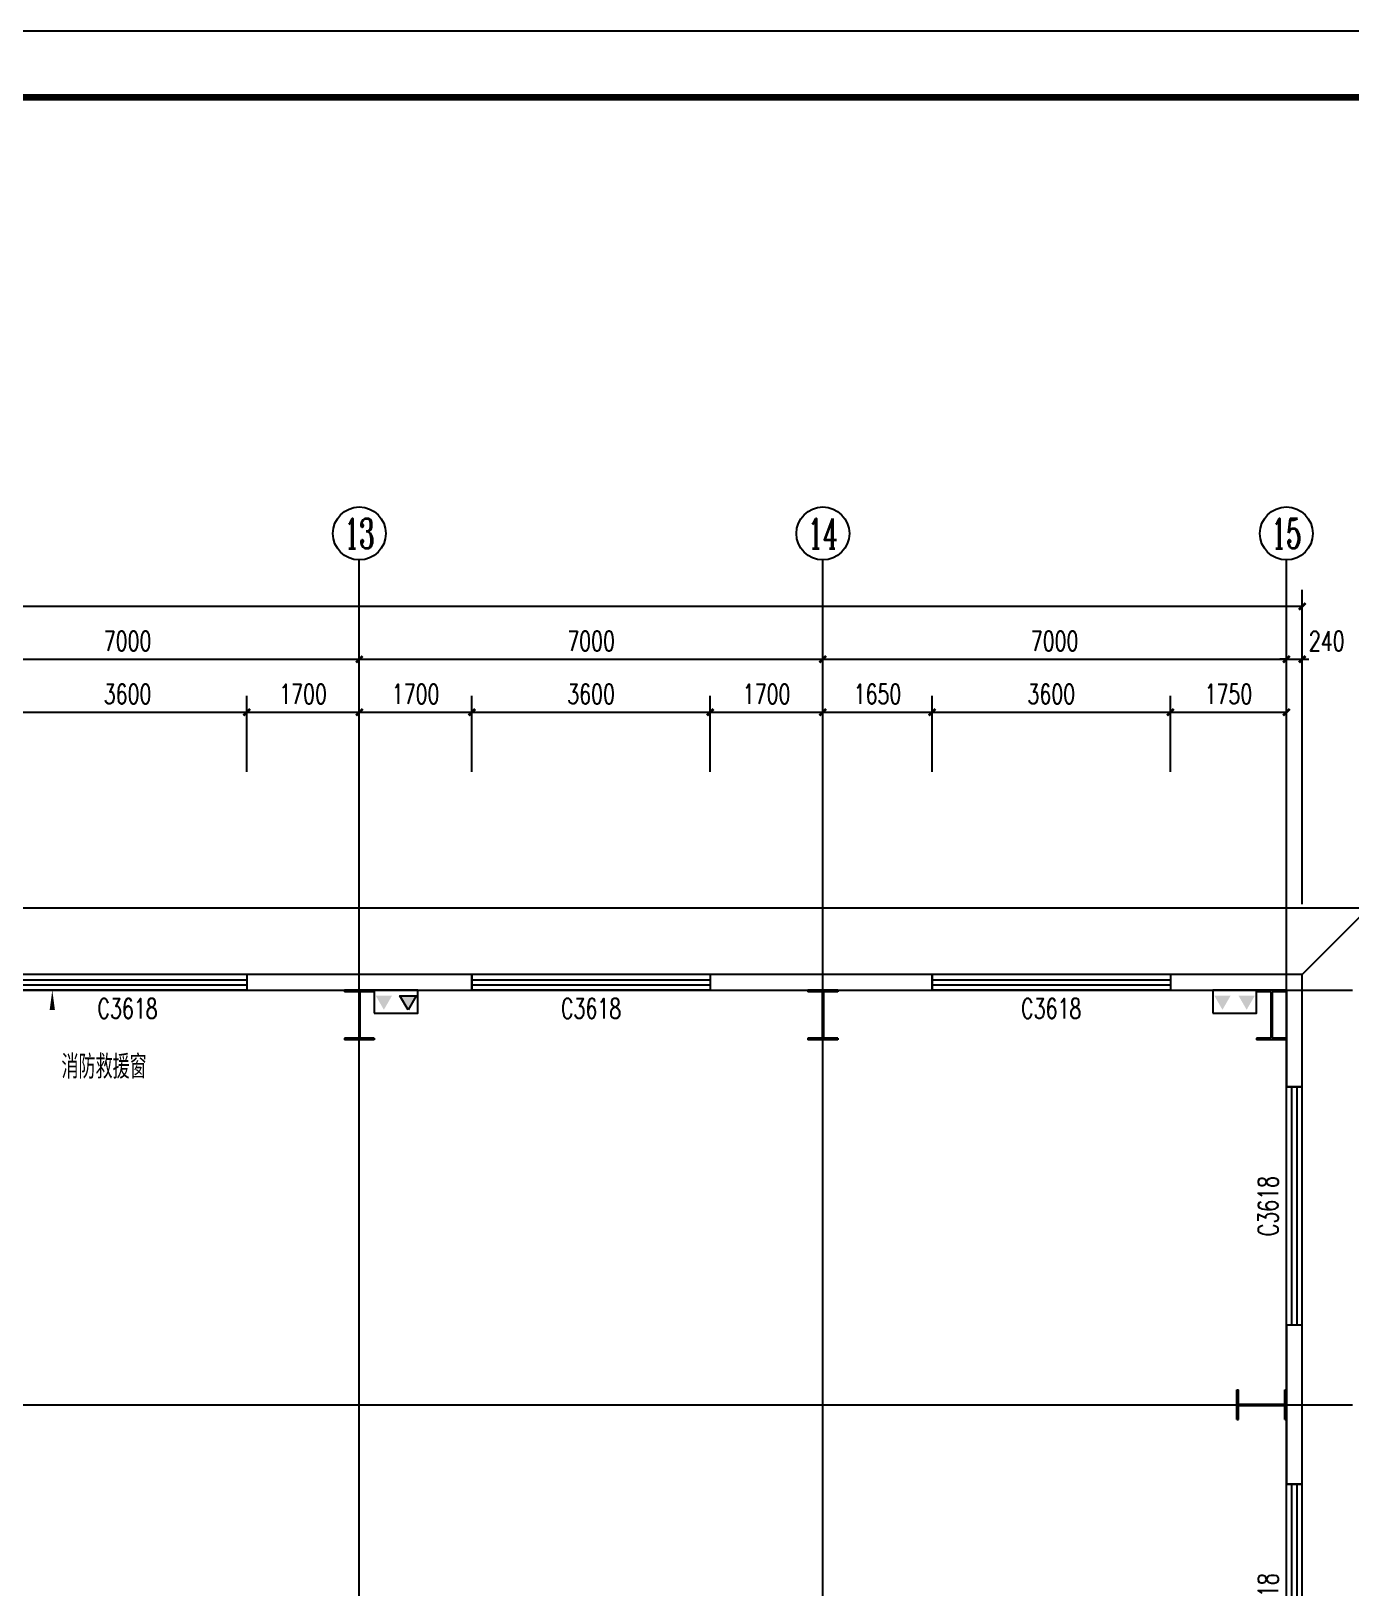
# Model space of a CAD drawing. Extents: x -17471 to 313636, y -71590 to 757901.
# Drawn here: x 91214 to 111144, y 107476 to 130990 of the extents above; entities that cross this region are included whole.
import ezdxf
from ezdxf.enums import TextEntityAlignment as Align

# ---------------------------------------------------------------- set-up
doc = ezdxf.new("R2010")
doc.units = 0
doc.header["$LTSCALE"] = 1000
doc.header["$MEASUREMENT"] = 0
for name, color, linetype in [('AXIS', 3, 'Continuous'), ('AXIS_TEXT', 7, 'Continuous'), ('DIM_SYMB', 3, 'Continuous'), ('DOTE', 1, 'Continuous'), ('GROUND', 2, 'Continuous'), ('PUB_DIM', 3, 'Continuous'), ('PUB_TEXT', 7, 'Continuous'), ('PUB_TITLE', 4, 'Continuous'), ('WALL', 9, 'Continuous'), ('WINDOW', 4, 'Continuous'), ('WINDOW_TEXT', 7, 'Continuous')]:
    doc.layers.add(name, color=color, linetype=linetype)
doc.styles.add('_TCH_AXIS', font='COMPLEX', dxfattribs={"bigfont": 'GBCBIG'})
doc.styles.add('_TCH_DIM', font='SIMPLEX', dxfattribs={"bigfont": 'GBCBIG'})
doc.styles.add('_TCH_DIM_T3', font='SIMPLEX', dxfattribs={"width": 0.705882, "bigfont": 'GBCBIG'})
doc.styles.add('_TCH_WINDOW', font='SIMPLEX', dxfattribs={"height": 3.5, "bigfont": 'GBCBIG'})
doc.styles.add('COMPLEX', font='COMPLEX')
doc.dimstyles.new('_TCH_ARCH&&100', dxfattribs={"dimtxt": 297.5, "dimasz": 100, "dimexe": 250, "dimexo": 300, "dimgap": 126.25, "dimtad": 1, "dimdec": 0, "dimzin": 0, "dimdsep": 46, "dimtxsty": '_TCH_DIM_T3', "dimblk": 'ARCHTICK', "dimcen": 0.09, "dimclrt": 7, "dimazin": 2, "dimtfac": 1, "dimtdec": 0, "dimtix": 1, "dimtmove": 2, "dimatfit": 3, "dimfxl": 0, "dimtolj": 1, "dimtzin": 0, "dimarcsym": 0})

# ---------------------------------------------------------------- blocks, each defined once
blk = doc.blocks.new('dsfdsf')
blk.add_hatch(color=256).paths.add_polyline_path([(10650422, 10486381), (10650422, 10486166), (10650447, 10486166), (10650447, 10486616), (10650422, 10486616), (10650422, 10486401), (10649722, 10486401), (10649722, 10486616), (10649697, 10486616), (10649697, 10486166), (10649722, 10486166), (10649722, 10486381)])
for p, q in [((10649697, 10486616), (10649697, 10486166)), ((10649697, 10486616), (10649722, 10486616)), ((10649722, 10486616), (10649722, 10486401)), ((10650422, 10486616), (10650422, 10486401)), ((10650422, 10486616), (10650447, 10486616)), ((10650447, 10486616), (10650447, 10486166)), ((10649722, 10486401), (10650422, 10486401)), ((10649722, 10486381), (10649722, 10486166)), ((10649722, 10486381), (10650422, 10486381)), ((10650422, 10486381), (10650422, 10486166)), ((10649697, 10486166), (10649722, 10486166)), ((10650422, 10486166), (10650447, 10486166))]:
    blk.add_line(p, q)
blk = doc.blocks.new('_ArchTick')
at = {"color": 0, "linetype": 'ByBlock', "const_width": 0.4}
blk.add_lwpolyline([(-0.5, -0.5), (0.5, 0.5)], dxfattribs=at)
blk = doc.blocks.new('*D2104')
at = {"layer": 'Defpoints', "color": 0, "transparency": 16777216}
for p in [(94470, 120702), (90870, 119502), (94470, 119502)]:
    blk.add_point(p, dxfattribs=at)
at = {"layer": 'PUB_DIM', "color": 0, "lineweight": -2, "transparency": 16777216}
for p, q in [((90870, 119802), (90870, 120952)), ((94470, 119802), (94470, 120952)), ((90870, 120702), (94470, 120702))]:
    blk.add_line(p, q, dxfattribs=at)
at = {"layer": 'PUB_DIM', "color": 0, "lineweight": -2, "transparency": 16777216, "xscale": 100, "yscale": 100, "zscale": 100, "rotation": 180}
blk.add_blockref('_ArchTick', (90870, 120702), dxfattribs=at)
at = {"layer": 'PUB_DIM', "color": 0, "lineweight": -2, "transparency": 16777216, "xscale": 100, "yscale": 100, "zscale": 100}
blk.add_blockref('_ArchTick', (94470, 120702), dxfattribs=at)
at = {"layer": 'PUB_DIM', "color": 7, "transparency": 16777216, "insert": (92670, 120977), "char_height": 297.5, "attachment_point": 5, "style": '_TCH_DIM_T3'}
blk.add_mtext('\\A1;3600', dxfattribs=at)
blk = doc.blocks.new('*D2105')
at = {"layer": 'Defpoints', "color": 0, "transparency": 16777216}
for p in [(96170, 120702), (94470, 119502), (96170, 119502)]:
    blk.add_point(p, dxfattribs=at)
at = {"layer": 'PUB_DIM', "color": 0, "lineweight": -2, "transparency": 16777216}
for p, q in [((94470, 119802), (94470, 120952)), ((96170, 119802), (96170, 120952)), ((94470, 120702), (96170, 120702))]:
    blk.add_line(p, q, dxfattribs=at)
at = {"layer": 'PUB_DIM', "color": 0, "lineweight": -2, "transparency": 16777216, "xscale": 100, "yscale": 100, "zscale": 100, "rotation": 180}
blk.add_blockref('_ArchTick', (94470, 120702), dxfattribs=at)
at = {"layer": 'PUB_DIM', "color": 0, "lineweight": -2, "transparency": 16777216, "xscale": 100, "yscale": 100, "zscale": 100}
blk.add_blockref('_ArchTick', (96170, 120702), dxfattribs=at)
at = {"layer": 'PUB_DIM', "color": 7, "transparency": 16777216, "insert": (95320, 120977), "char_height": 297.5, "attachment_point": 5, "style": '_TCH_DIM_T3'}
blk.add_mtext('\\A1;1700', dxfattribs=at)
blk = doc.blocks.new('*D2106')
at = {"layer": 'Defpoints', "color": 0, "transparency": 16777216}
for p in [(97870, 120702), (96170, 119502), (97870, 119502)]:
    blk.add_point(p, dxfattribs=at)
at = {"layer": 'PUB_DIM', "color": 0, "lineweight": -2, "transparency": 16777216}
for p, q in [((96170, 119802), (96170, 120952)), ((97870, 119802), (97870, 120952)), ((96170, 120702), (97870, 120702))]:
    blk.add_line(p, q, dxfattribs=at)
at = {"layer": 'PUB_DIM', "color": 0, "lineweight": -2, "transparency": 16777216, "xscale": 100, "yscale": 100, "zscale": 100, "rotation": 180}
blk.add_blockref('_ArchTick', (96170, 120702), dxfattribs=at)
at = {"layer": 'PUB_DIM', "color": 0, "lineweight": -2, "transparency": 16777216, "xscale": 100, "yscale": 100, "zscale": 100}
blk.add_blockref('_ArchTick', (97870, 120702), dxfattribs=at)
at = {"layer": 'PUB_DIM', "color": 7, "transparency": 16777216, "insert": (97020, 120977), "char_height": 297.5, "attachment_point": 5, "style": '_TCH_DIM_T3'}
blk.add_mtext('\\A1;1700', dxfattribs=at)
blk = doc.blocks.new('*D2107')
at = {"layer": 'Defpoints', "color": 0, "transparency": 16777216}
for p in [(101470, 120702), (97870, 119502), (101470, 119502)]:
    blk.add_point(p, dxfattribs=at)
at = {"layer": 'PUB_DIM', "color": 0, "lineweight": -2, "transparency": 16777216}
for p, q in [((97870, 119802), (97870, 120952)), ((101470, 119802), (101470, 120952)), ((97870, 120702), (101470, 120702))]:
    blk.add_line(p, q, dxfattribs=at)
at = {"layer": 'PUB_DIM', "color": 0, "lineweight": -2, "transparency": 16777216, "xscale": 100, "yscale": 100, "zscale": 100, "rotation": 180}
blk.add_blockref('_ArchTick', (97870, 120702), dxfattribs=at)
at = {"layer": 'PUB_DIM', "color": 0, "lineweight": -2, "transparency": 16777216, "xscale": 100, "yscale": 100, "zscale": 100}
blk.add_blockref('_ArchTick', (101470, 120702), dxfattribs=at)
at = {"layer": 'PUB_DIM', "color": 7, "transparency": 16777216, "insert": (99670, 120977), "char_height": 297.5, "attachment_point": 5, "style": '_TCH_DIM_T3'}
blk.add_mtext('\\A1;3600', dxfattribs=at)
blk = doc.blocks.new('*D2108')
at = {"layer": 'Defpoints', "color": 0, "transparency": 16777216}
for p in [(103170, 120702), (101470, 119502), (103170, 119502)]:
    blk.add_point(p, dxfattribs=at)
at = {"layer": 'PUB_DIM', "color": 0, "lineweight": -2, "transparency": 16777216}
for p, q in [((101470, 119802), (101470, 120952)), ((103170, 119802), (103170, 120952)), ((101470, 120702), (103170, 120702))]:
    blk.add_line(p, q, dxfattribs=at)
at = {"layer": 'PUB_DIM', "color": 0, "lineweight": -2, "transparency": 16777216, "xscale": 100, "yscale": 100, "zscale": 100, "rotation": 180}
blk.add_blockref('_ArchTick', (101470, 120702), dxfattribs=at)
at = {"layer": 'PUB_DIM', "color": 0, "lineweight": -2, "transparency": 16777216, "xscale": 100, "yscale": 100, "zscale": 100}
blk.add_blockref('_ArchTick', (103170, 120702), dxfattribs=at)
at = {"layer": 'PUB_DIM', "color": 7, "transparency": 16777216, "insert": (102320, 120977), "char_height": 297.5, "attachment_point": 5, "style": '_TCH_DIM_T3'}
blk.add_mtext('\\A1;1700', dxfattribs=at)
blk = doc.blocks.new('*D2109')
at = {"layer": 'Defpoints', "color": 0, "transparency": 16777216}
for p in [(104820, 120702), (103170, 119502), (104820, 119502)]:
    blk.add_point(p, dxfattribs=at)
at = {"layer": 'PUB_DIM', "color": 0, "lineweight": -2, "transparency": 16777216}
for p, q in [((103170, 119802), (103170, 120952)), ((104820, 119802), (104820, 120952)), ((103170, 120702), (104820, 120702))]:
    blk.add_line(p, q, dxfattribs=at)
at = {"layer": 'PUB_DIM', "color": 0, "lineweight": -2, "transparency": 16777216, "xscale": 100, "yscale": 100, "zscale": 100, "rotation": 180}
blk.add_blockref('_ArchTick', (103170, 120702), dxfattribs=at)
at = {"layer": 'PUB_DIM', "color": 0, "lineweight": -2, "transparency": 16777216, "xscale": 100, "yscale": 100, "zscale": 100}
blk.add_blockref('_ArchTick', (104820, 120702), dxfattribs=at)
at = {"layer": 'PUB_DIM', "color": 7, "transparency": 16777216, "insert": (103995, 120977), "char_height": 297.5, "attachment_point": 5, "style": '_TCH_DIM_T3'}
blk.add_mtext('\\A1;1650', dxfattribs=at)
blk = doc.blocks.new('*D2110')
at = {"layer": 'Defpoints', "color": 0, "transparency": 16777216}
for p in [(108420, 120702), (104820, 119502), (108420, 119502)]:
    blk.add_point(p, dxfattribs=at)
at = {"layer": 'PUB_DIM', "color": 0, "lineweight": -2, "transparency": 16777216}
for p, q in [((104820, 119802), (104820, 120952)), ((108420, 119802), (108420, 120952)), ((104820, 120702), (108420, 120702))]:
    blk.add_line(p, q, dxfattribs=at)
at = {"layer": 'PUB_DIM', "color": 0, "lineweight": -2, "transparency": 16777216, "xscale": 100, "yscale": 100, "zscale": 100, "rotation": 180}
blk.add_blockref('_ArchTick', (104820, 120702), dxfattribs=at)
at = {"layer": 'PUB_DIM', "color": 0, "lineweight": -2, "transparency": 16777216, "xscale": 100, "yscale": 100, "zscale": 100}
blk.add_blockref('_ArchTick', (108420, 120702), dxfattribs=at)
at = {"layer": 'PUB_DIM', "color": 7, "transparency": 16777216, "insert": (106620, 120977), "char_height": 297.5, "attachment_point": 5, "style": '_TCH_DIM_T3'}
blk.add_mtext('\\A1;3600', dxfattribs=at)
blk = doc.blocks.new('*D2111')
at = {"layer": 'Defpoints', "color": 0, "transparency": 16777216}
for p in [(110170, 120702), (108420, 119502), (110170, 119502)]:
    blk.add_point(p, dxfattribs=at)
at = {"layer": 'PUB_DIM', "color": 0, "lineweight": -2, "transparency": 16777216}
for p, q in [((108420, 119802), (108420, 120952)), ((110170, 119802), (110170, 120952)), ((108420, 120702), (110170, 120702))]:
    blk.add_line(p, q, dxfattribs=at)
at = {"layer": 'PUB_DIM', "color": 0, "lineweight": -2, "transparency": 16777216, "xscale": 100, "yscale": 100, "zscale": 100, "rotation": 180}
blk.add_blockref('_ArchTick', (108420, 120702), dxfattribs=at)
at = {"layer": 'PUB_DIM', "color": 0, "lineweight": -2, "transparency": 16777216, "xscale": 100, "yscale": 100, "zscale": 100}
blk.add_blockref('_ArchTick', (110170, 120702), dxfattribs=at)
at = {"layer": 'PUB_DIM', "color": 7, "transparency": 16777216, "insert": (109295, 120977), "char_height": 297.5, "attachment_point": 5, "style": '_TCH_DIM_T3'}
blk.add_mtext('\\A1;1750', dxfattribs=at)
blk = doc.blocks.new('*D2180')
at = {"layer": 'AXIS', "color": 0, "lineweight": -2, "transparency": 16777216}
for p, q in [((89170, 117802), (89170, 121752)), ((96170, 117802), (96170, 121752)), ((89170, 121502), (96170, 121502))]:
    blk.add_line(p, q, dxfattribs=at)
at = {"layer": 'Defpoints', "color": 0, "transparency": 16777216}
for p in [(96170, 121502), (89170, 117502), (96170, 117502)]:
    blk.add_point(p, dxfattribs=at)
at = {"layer": 'AXIS', "color": 0, "lineweight": -2, "transparency": 16777216, "xscale": 100, "yscale": 100, "zscale": 100, "rotation": 180}
blk.add_blockref('_ArchTick', (89170, 121502), dxfattribs=at)
at = {"layer": 'AXIS', "color": 0, "lineweight": -2, "transparency": 16777216, "xscale": 100, "yscale": 100, "zscale": 100}
blk.add_blockref('_ArchTick', (96170, 121502), dxfattribs=at)
at = {"layer": 'AXIS', "color": 7, "transparency": 16777216, "insert": (92670, 121777), "char_height": 297.5, "attachment_point": 5, "style": '_TCH_DIM_T3'}
blk.add_mtext('\\A1;7000', dxfattribs=at)
blk = doc.blocks.new('*D2181')
at = {"layer": 'AXIS', "color": 0, "lineweight": -2, "transparency": 16777216}
for p, q in [((96170, 117802), (96170, 121752)), ((103170, 117802), (103170, 121752)), ((96170, 121502), (103170, 121502))]:
    blk.add_line(p, q, dxfattribs=at)
at = {"layer": 'Defpoints', "color": 0, "transparency": 16777216}
for p in [(103170, 121502), (96170, 117502), (103170, 117502)]:
    blk.add_point(p, dxfattribs=at)
at = {"layer": 'AXIS', "color": 0, "lineweight": -2, "transparency": 16777216, "xscale": 100, "yscale": 100, "zscale": 100, "rotation": 180}
blk.add_blockref('_ArchTick', (96170, 121502), dxfattribs=at)
at = {"layer": 'AXIS', "color": 0, "lineweight": -2, "transparency": 16777216, "xscale": 100, "yscale": 100, "zscale": 100}
blk.add_blockref('_ArchTick', (103170, 121502), dxfattribs=at)
at = {"layer": 'AXIS', "color": 7, "transparency": 16777216, "insert": (99670, 121777), "char_height": 297.5, "attachment_point": 5, "style": '_TCH_DIM_T3'}
blk.add_mtext('\\A1;7000', dxfattribs=at)
blk = doc.blocks.new('*D2182')
at = {"layer": 'AXIS', "color": 0, "lineweight": -2, "transparency": 16777216}
for p, q in [((103170, 117802), (103170, 121752)), ((110170, 117802), (110170, 121752)), ((103170, 121502), (110170, 121502))]:
    blk.add_line(p, q, dxfattribs=at)
at = {"layer": 'Defpoints', "color": 0, "transparency": 16777216}
for p in [(110170, 121502), (103170, 117502), (110170, 117502)]:
    blk.add_point(p, dxfattribs=at)
at = {"layer": 'AXIS', "color": 0, "lineweight": -2, "transparency": 16777216, "xscale": 100, "yscale": 100, "zscale": 100, "rotation": 180}
blk.add_blockref('_ArchTick', (103170, 121502), dxfattribs=at)
at = {"layer": 'AXIS', "color": 0, "lineweight": -2, "transparency": 16777216, "xscale": 100, "yscale": 100, "zscale": 100}
blk.add_blockref('_ArchTick', (110170, 121502), dxfattribs=at)
at = {"layer": 'AXIS', "color": 7, "transparency": 16777216, "insert": (106670, 121777), "char_height": 297.5, "attachment_point": 5, "style": '_TCH_DIM_T3'}
blk.add_mtext('\\A1;7000', dxfattribs=at)
blk = doc.blocks.new('*D2183')
at = {"layer": 'AXIS', "color": 0, "lineweight": -2, "transparency": 16777216}
for p, q in [((110170, 117802), (110170, 121752)), ((110410, 117802), (110410, 121752)), ((110170, 121502), (110070, 121502)), ((110170, 121502), (110410, 121502)), ((110410, 121502), (110510, 121502))]:
    blk.add_line(p, q, dxfattribs=at)
at = {"layer": 'Defpoints', "color": 0, "transparency": 16777216}
for p in [(110410, 121502), (110170, 117502), (110410, 117502)]:
    blk.add_point(p, dxfattribs=at)
at = {"layer": 'AXIS', "color": 0, "lineweight": -2, "transparency": 16777216, "xscale": 100, "yscale": 100, "zscale": 100}
blk.add_blockref('_ArchTick', (110170, 121502), dxfattribs=at)
at = {"layer": 'AXIS', "color": 0, "lineweight": -2, "transparency": 16777216, "xscale": 100, "yscale": 100, "zscale": 100, "rotation": 180}
blk.add_blockref('_ArchTick', (110410, 121502), dxfattribs=at)
at = {"layer": 'AXIS', "color": 7, "transparency": 16777216, "insert": (110780, 121777), "char_height": 297.5, "attachment_point": 5, "style": '_TCH_DIM_T3'}
blk.add_mtext('\\A1;240', dxfattribs=at)
blk = doc.blocks.new('*D2184')
at = {"layer": 'AXIS', "color": 0, "lineweight": -2, "transparency": 16777216}
for p, q in [((11930, 117802), (11930, 122552)), ((110410, 117802), (110410, 122552)), ((11930, 122302), (110410, 122302))]:
    blk.add_line(p, q, dxfattribs=at)
at = {"layer": 'Defpoints', "color": 0, "transparency": 16777216}
for p in [(110410, 122302), (11930, 117502), (110410, 117502)]:
    blk.add_point(p, dxfattribs=at)
at = {"layer": 'AXIS', "color": 0, "lineweight": -2, "transparency": 16777216, "xscale": 100, "yscale": 100, "zscale": 100, "rotation": 180}
blk.add_blockref('_ArchTick', (11930, 122302), dxfattribs=at)
at = {"layer": 'AXIS', "color": 0, "lineweight": -2, "transparency": 16777216, "xscale": 100, "yscale": 100, "zscale": 100}
blk.add_blockref('_ArchTick', (110410, 122302), dxfattribs=at)
at = {"layer": 'AXIS', "color": 7, "transparency": 16777216, "insert": (61170, 122577), "char_height": 297.5, "attachment_point": 5, "style": '_TCH_DIM_T3'}
blk.add_mtext('\\A1;98480', dxfattribs=at)
blk = doc.blocks.new('_AXISO')
blk.add_circle((0, 0), 0.5)
at = {"layer": 'AXIS_TEXT', "style": 'COMPLEX', "width": 1.041667}
blk.add_attdef('A', text='', height=0.56, dxfattribs=at).set_placement((-0.25, -0.28), (0.25, -0.28), align=Align.FIT)
blk = doc.blocks.new('$TCHSYS$WIN2D')
for p, q in [((-0.5, 0.5), (0.5, 0.5)), ((-0.5, 0.5), (-0.5, -0.5)), ((0.5, 0.5), (0.5, -0.5)), ((0.5, 0.1667), (-0.5, 0.1667)), ((0.5, -0.1667), (-0.5, -0.1667)), ((-0.5, -0.5), (0.5, -0.5))]:
    blk.add_line(p, q)

msp = doc.modelspace()

# ---------------------------------------------------------------- hatches: boundary and pattern name
h = msp.add_hatch(color=2)
h.paths.add_polyline_path([(96906.2, 116207.9), (96783.3, 116420.7), (97029.1, 116420.7)])
h.paths.add_polyline_path([(96540.9, 116207.9), (96418.1, 116420.7), (96663.8, 116420.7)])
h = msp.add_hatch(color=2)
h.paths.add_polyline_path([(109570.4, 116207.9), (109447.6, 116420.7), (109693.3, 116420.7)])
h.paths.add_polyline_path([(109205.2, 116207.9), (109082.3, 116420.7), (109328, 116420.7)])

# ---------------------------------------------------------------- linework, layer by layer
at = {"color": 2}
for points in [[(96395.2, 116158.4), (97055.9, 116158.4), (97055.9, 116502.3), (96395.2, 116502.3)], [(96906.2, 116207.9), (96783.3, 116420.7), (97029.1, 116420.7)], [(109059.4, 116158.4), (109720.2, 116158.4), (109720.2, 116502.3), (109059.4, 116502.3)]]:
    msp.add_lwpolyline(points, close=True, dxfattribs=at)
at = {"layer": 'AXIS'}
for p, q in [((96170.2, 117502.3), (96170.2, 123002.3)), ((103170.2, 117502.3), (103170.2, 123002.3)), ((110170.2, 117502.3), (110170.2, 123002.3))]:
    msp.add_line(p, q, dxfattribs=at)
at = {"layer": 'DIM_SYMB'}
msp.add_lwpolyline([(92961.6, 115063.2, 0, 0, 0), (91533.4, 115063.2, 0, 0, 0), (91533.4, 116502.3, 0, 80, 0), (91533.4, 116202.3, 0, 0, 0)], format="xyseb", dxfattribs=at)
at = {"layer": 'DOTE'}
for p, q in [((96170.2, 90982.3), (96170.2, 117502.3)), ((103170.2, 90982.3), (103170.2, 117502.3)), ((110170.2, 90982.3), (110170.2, 117502.3)), ((11170.2, 116502.3), (111170.2, 116502.3)), ((11170.2, 110242.3), (111170.2, 110242.3))]:
    msp.add_line(p, q, dxfattribs=at)
at = {"layer": 'GROUND'}
msp.add_line((110410.2, 116742.3), (111410.2, 117742.3), dxfattribs=at)
for points in [[(10930.2, 90742.3), (111410.2, 90742.3), (111410.2, 117742.3), (10930.2, 117742.3)], [(11930.2, 91742.3), (110410.2, 91742.3), (110410.2, 116742.3), (11930.2, 116742.3)]]:
    msp.add_lwpolyline(points, close=True, dxfattribs=at)
at = {"layer": 'PUB_TITLE'}
msp.add_lwpolyline([(0, 71590.1), (126100, 71590.1), (126100, 130990.1), (0, 130990.1)], close=True, dxfattribs=at)
at = {"layer": 'PUB_TITLE', "const_width": 100}
msp.add_lwpolyline([(2500, 72590.1), (125100, 72590.1), (125100, 129990.1), (2500, 129990.1)], close=True, dxfattribs=at)
at = {"layer": 'WALL'}
for p, q in [((97870.2, 116742.3), (94470.2, 116742.3)), ((94470.2, 116742.3), (94470.2, 116502.3)), ((97870.2, 116502.3), (97870.2, 116742.3)), ((104820.2, 116742.3), (101470.2, 116742.3)), ((101470.2, 116742.3), (101470.2, 116502.3)), ((104820.2, 116502.3), (104820.2, 116742.3)), ((110410.2, 116742.3), (108420.2, 116742.3)), ((108420.2, 116742.3), (108420.2, 116502.3)), ((110410.2, 115042.3), (110410.2, 116742.3)), ((94470.2, 116502.3), (97870.2, 116502.3)), ((101470.2, 116502.3), (104820.2, 116502.3)), ((108420.2, 116502.3), (110170.2, 116502.3)), ((110170.2, 116502.3), (110170.2, 115042.3)), ((110170.2, 115042.3), (110410.2, 115042.3)), ((110410.2, 111442.3), (110170.2, 111442.3)), ((110170.2, 111442.3), (110170.2, 109042.3)), ((110410.2, 109042.3), (110410.2, 111442.3)), ((110170.2, 109042.3), (110410.2, 109042.3))]:
    msp.add_line(p, q, dxfattribs=at)

# ---------------------------------------------------------------- block references
at = {"rotation": 270}
for p in [(-10390220.8, 10766199.3), (-10383220.8, 10766199.3), (-10376445.8, 10766199.3)]:
    msp.add_blockref('dsfdsf', p, dxfattribs=at)
at = {"xscale": -1, "rotation": 180}
msp.add_blockref('dsfdsf', (-10540276.8, 10596633.3), dxfattribs=at)
at = {"layer": 'AXIS'}
ref = msp.add_blockref('_AXISO', (96170.2, 123402.3), dxfattribs=dict(at, xscale=800, yscale=800, zscale=800))
ref.add_attrib('A', '13', dxfattribs={"layer": 'AXIS_TEXT', "height": 452.55, "style": '_TCH_AXIS', "width": 0.724138}).set_placement((95943.9, 123176), (96396.5, 123176), align=Align.FIT)
ref = msp.add_blockref('_AXISO', (103170.2, 123402.3), dxfattribs=dict(at, xscale=800, yscale=800, zscale=800))
ref.add_attrib('A', '14', dxfattribs={"layer": 'AXIS_TEXT', "height": 452.55, "style": '_TCH_AXIS', "width": 0.677419}).set_placement((102943.9, 123176), (103396.5, 123176), align=Align.FIT)
ref = msp.add_blockref('_AXISO', (110170.2, 123402.3), dxfattribs=dict(at, xscale=800, yscale=800, zscale=800))
ref.add_attrib('A', '15', dxfattribs={"layer": 'AXIS_TEXT', "height": 452.55, "style": '_TCH_AXIS', "width": 0.724138}).set_placement((109943.9, 123176), (110396.5, 123176), align=Align.FIT)
at = {"layer": 'WINDOW'}
ref = msp.add_blockref('$TCHSYS$WIN2D', (92670.2, 116622.3), dxfattribs=dict(at, xscale=3600, yscale=-240, zscale=3600, rotation=180))
ref.add_attrib('A', 'C3618', (92215.2, 116078.5), dxfattribs={"layer": 'WINDOW_TEXT', "height": 297.5, "style": '_TCH_WINDOW', "width": 0.705882})
ref = msp.add_blockref('$TCHSYS$WIN2D', (99670.2, 116622.3), dxfattribs=dict(at, xscale=3600, yscale=-240, zscale=3600, rotation=180))
ref.add_attrib('A', 'C3618', (99215.2, 116078.5), dxfattribs={"layer": 'WINDOW_TEXT', "height": 297.5, "style": '_TCH_WINDOW', "width": 0.705882})
ref = msp.add_blockref('$TCHSYS$WIN2D', (106620.2, 116622.3), dxfattribs=dict(at, xscale=3600, yscale=-240, zscale=3600, rotation=180))
ref.add_attrib('A', 'C3618', (106165.2, 116078.5), dxfattribs={"layer": 'WINDOW_TEXT', "height": 297.5, "style": '_TCH_WINDOW', "width": 0.705882})
ref = msp.add_blockref('$TCHSYS$WIN2D', (110290.2, 113242.3), dxfattribs=dict(at, xscale=3600, yscale=-240, zscale=3600, rotation=90))
ref.add_attrib('A', 'C3618', (110043.9, 112787.3), dxfattribs={"layer": 'WINDOW_TEXT', "height": 297.5, "rotation": 90, "style": '_TCH_WINDOW', "width": 0.705882})
ref = msp.add_blockref('$TCHSYS$WIN2D', (110290.2, 107242.3), dxfattribs=dict(at, xscale=3600, yscale=-240, zscale=3600, rotation=90))
ref.add_attrib('A', 'C3618', (110043.9, 106787.3), dxfattribs={"layer": 'WINDOW_TEXT', "height": 297.5, "rotation": 90, "style": '_TCH_WINDOW', "width": 0.705882})

# ---------------------------------------------------------------- texts
at = {"layer": 'PUB_TEXT', "style": '_TCH_DIM'}
msp.add_text('消防救援窗', height=357.45, dxfattribs=at).set_placement((91672.3, 115168.2))

# ---------------------------------------------------------------- dimensions: what is measured, and where the dimension line sits
at = {"layer": 'AXIS'}
for p1, p2, distance, picture, middle in [((11930.2, 117502.3), (110410.2, 117502.3), 4800, '*D2184', (61170.2, 122577.3)), ((89170.2, 117502.3), (96170.2, 117502.3), 4000, '*D2180', (92670.2, 121777.3)), ((96170.2, 117502.3), (103170.2, 117502.3), 4000, '*D2181', (99670.2, 121777.3)), ((103170.2, 117502.3), (110170.2, 117502.3), 4000, '*D2182', (106670.2, 121777.3))]:
    dim = msp.add_aligned_dim(p1=p1, p2=p2, distance=distance, dimstyle='_TCH_ARCH&&100', dxfattribs=at)
    dim.commit()
    dim.dimension.update_dxf_attribs({"geometry": picture, "text_midpoint": middle})
dim = msp.add_linear_dim(base=(110410.2, 121502.3), p1=(110170.2, 117502.3), p2=(110410.2, 117502.3), angle=0, dimstyle='_TCH_ARCH&&100', dxfattribs=at)
dim.commit()
dim.dimension.update_dxf_attribs({"geometry": '*D2183', "text_midpoint": (110780.2, 121777.3), "dimtype": 129})
at = {"layer": 'PUB_DIM'}
for p1, p2, picture, middle in [((90870.2, 119502.3), (94470.2, 119502.3), '*D2104', (92670.2, 120977.3)), ((94470.2, 119502.3), (96170.2, 119502.3), '*D2105', (95320.2, 120977.3)), ((96170.2, 119502.3), (97870.2, 119502.3), '*D2106', (97020.2, 120977.3)), ((97870.2, 119502.3), (101470.2, 119502.3), '*D2107', (99670.2, 120977.3)), ((101470.2, 119502.3), (103170.2, 119502.3), '*D2108', (102320.2, 120977.3)), ((103170.2, 119502.3), (104820.2, 119502.3), '*D2109', (103995.2, 120977.3)), ((104820.2, 119502.3), (108420.2, 119502.3), '*D2110', (106620.2, 120977.3)), ((108420.2, 119502.3), (110170.2, 119502.3), '*D2111', (109295.2, 120977.3))]:
    dim = msp.add_aligned_dim(p1=p1, p2=p2, distance=1200, dimstyle='_TCH_ARCH&&100', dxfattribs=at)
    dim.commit()
    dim.dimension.update_dxf_attribs({"geometry": picture, "text_midpoint": middle})

doc.saveas('drawing.dxf')
